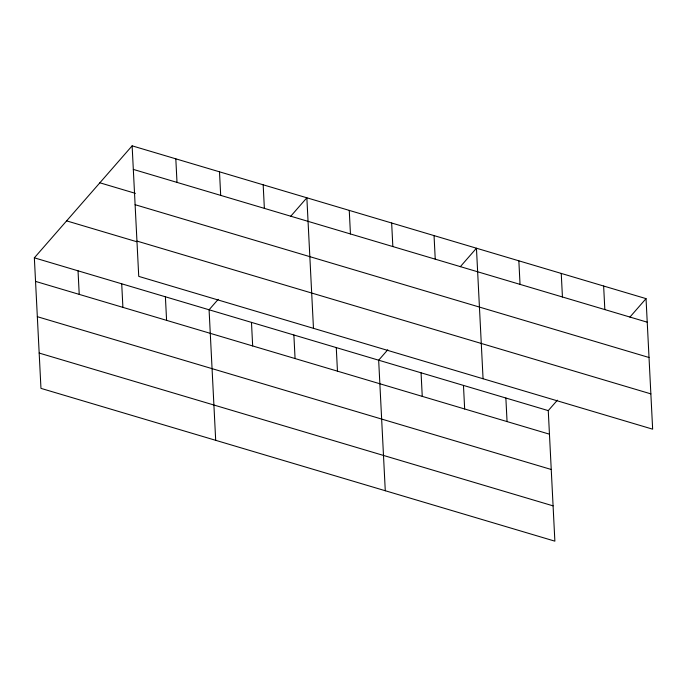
<?xml version="1.0" encoding="UTF-8"?>
<svg xmlns="http://www.w3.org/2000/svg" width="687" height="687" viewBox="0 0 687 687"><rect width="100%" height="100%" fill="white"/><g stroke="black" fill="none" stroke-linecap="round" stroke-linejoin="round"><path stroke-width="1.03" d="M557.38 400.178L548.26 410.62L554.873 541.158L40.962 388.37L34.35 257.831L132.127 145.842L646.038 298.63L652.65 429.169L138.74 276.38L132.127 145.842M218.2 299.334L209.08 309.777L215.692 440.315M290.721 216.268L306.857 197.787L313.47 328.326M387.786 349.76L378.666 360.203L385.278 490.741M460.316 266.693L476.452 248.213L483.064 378.752M629.902 317.111L646.038 298.63M133.321 169.406L647.231 322.194M99.864 182.794L135.416 193.365M135.107 204.7L649.017 357.498M136.953 241.077L650.864 393.874M66.613 220.87L136.713 241.712M34.35 257.831L548.26 410.62M35.544 281.395L549.454 434.184M37.33 316.69L551.24 469.487M39.176 353.066L553.087 505.864M603.641 286.032L604.835 309.597M561.245 273.426L562.438 296.99M518.848 260.82L520.042 284.384M505.864 398.022L507.058 421.586M463.467 385.416L464.661 408.98M434.047 235.607L435.24 259.171M421.062 372.809L422.256 396.373M391.65 223L392.844 246.564M349.254 210.394L350.447 233.958M336.269 347.596L337.463 371.16M293.873 334.99L295.067 358.554M263.173 184.803L264.366 208.367M251.476 322.383L252.67 345.947M219.496 171.81L220.69 195.374M175.812 158.826L177.006 182.39M165.395 296.793L166.589 320.357M121.711 283.8L122.904 307.364M78.035 270.815L79.228 294.38"/></g></svg>
